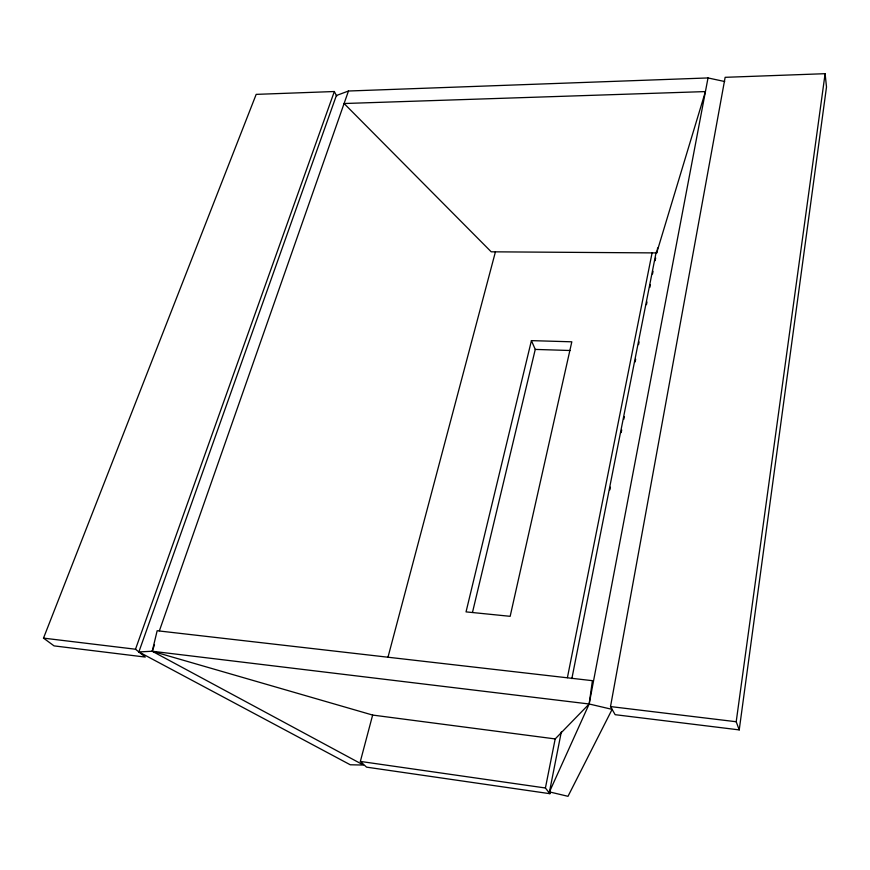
<?xml version="1.0" encoding="UTF-8"?>
<svg xmlns="http://www.w3.org/2000/svg" width="870" height="870" viewBox="0 0 870 870"><rect width="100%" height="100%" fill="white"/><g stroke="black" fill="none" stroke-linecap="round" stroke-linejoin="round"><path stroke-width="1.3" d="M739.228 729.897L736.205 721.741L825.108 73.689L725.145 77.321L610.512 706.57L615.144 714.683L739.228 729.897L826.5 87.022L825.108 73.689M708.017 77.941L589.164 703.993L549.459 791.907L568.001 796.311L612.11 709.365L589.164 703.993L152.239 651.249L138.863 651.934L336.375 95.526L348.468 91.013L708.017 77.941L724.688 81.519M549.459 791.907L561.313 731.931M571.862 678.611L656.187 252.093M138.863 651.934L350.251 764.773L363.464 765.056L152.239 651.249L157.155 630.739L592.405 680.677L589.164 703.993L555.19 738.924L372.643 715.064L360.354 761.424L366.564 767.144L549.883 793.69L550.416 791.026M609.881 489.864L610.403 487.2M621.191 432.564L621.713 429.9M623.823 419.231L624.345 416.567M635.133 361.931L635.665 359.267M638.558 344.607L639.08 341.943M646.453 304.63L646.975 301.966M649.868 287.307L650.401 284.642M652.5 273.985L653.033 271.32M655.132 260.663L655.654 257.988M656.676 252.92L705.429 91.578L344.085 103.519L491.213 251.811L656.676 252.92L657.655 247.939M549.883 793.69L545.414 787.992L555.19 738.924M567.403 677.665L652.087 252.887M472.519 612.273L535.257 349.414L531.418 340.627L571.818 341.812L510.157 616.319L466.037 611.882L531.418 340.627M387.955 657.328L495.432 251.843M154.479 644.833L152.239 651.249L372.643 715.064M159.417 630.728L348.468 91.013M135.502 649.227L334.341 91.524L256.182 94.373L43.5 638.123L54.06 645.888L145.257 657.067L135.502 649.227L43.5 638.123M535.257 349.414L569.981 350.501M610.512 706.57L736.205 721.741M360.354 761.424L545.414 787.992M334.341 91.524L336.712 96.178"/></g></svg>
